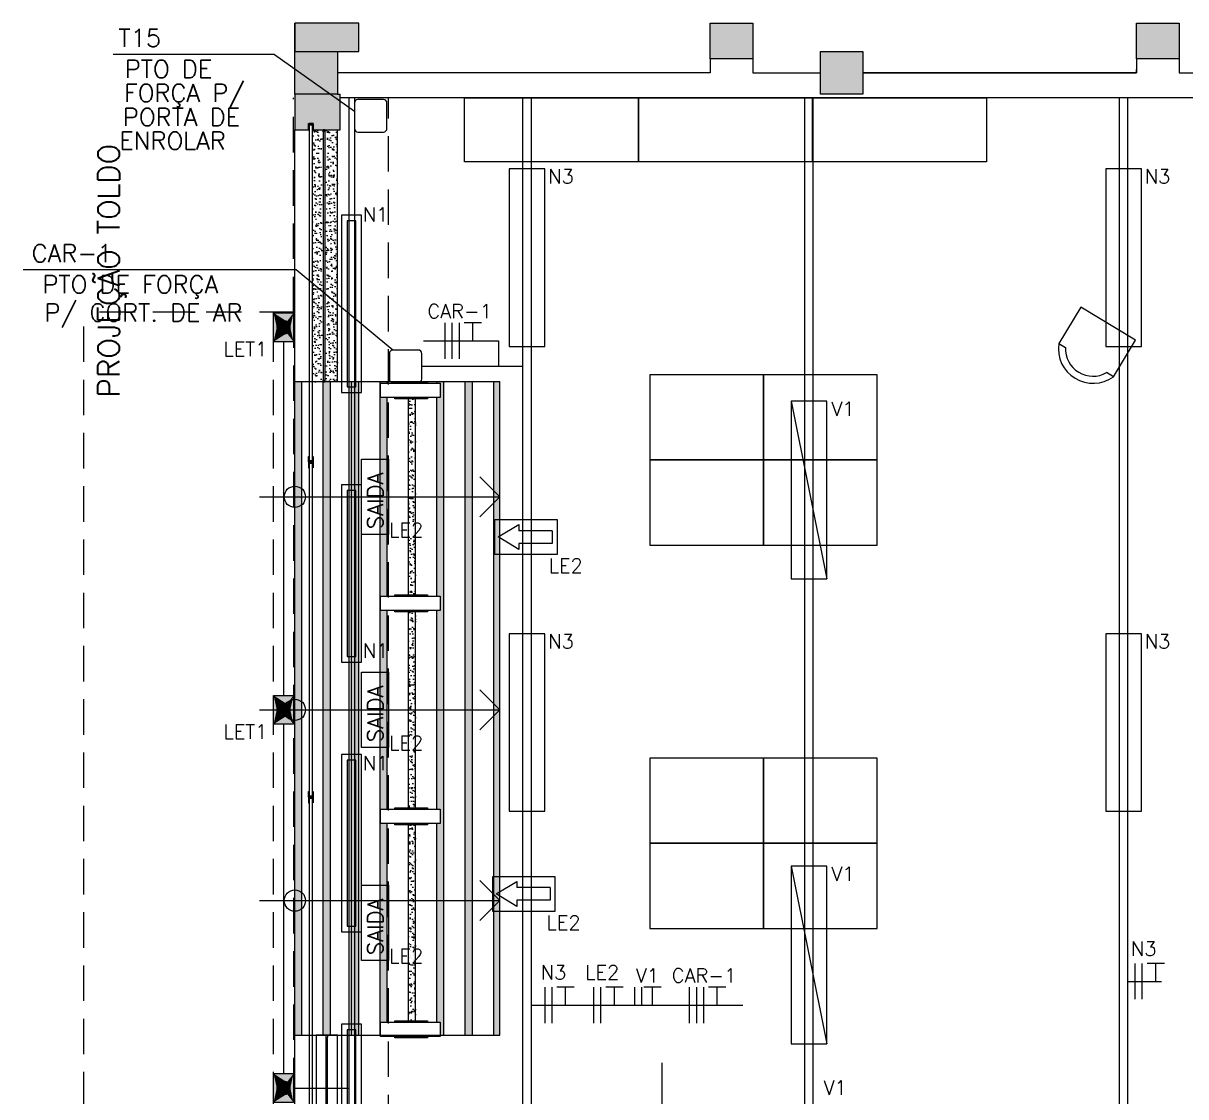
# Model space of a CAD drawing. Header units: metres. Extents: x -367 to 368, y -238 to 226.
# Drawn here: x 198.09 to 206.27, y 215.11 to 222.67 of the extents above; entities that cross this region are included whole.
import ezdxf
from ezdxf.enums import TextEntityAlignment as Align

# ---------------------------------------------------------------- set-up
doc = ezdxf.new("R2010")
doc.units = ezdxf.units.M
for name, pattern in [('CONTINOUS', [0]), ('LA_BAU_BASES GERAIS_R00$0$LA_BAU_FACHADAS_R01$0$DASHED2', [0.375, 0.25, -0.125]), ('LA_BAU_MERC_R01$0$DASHDOT', [1, 0.5, -0.25, 0, -0.25])]:
    doc.linetypes.add(name, pattern=pattern)
for name, color, linetype in [('A-PERFIL', 160, 'Continuous'), ('A-SIMBELET', 10, 'Continuous'), ('ELE-ELÉTRICA', 160, 'Continuous'), ('INCENDIO', 10, 'CONTINOUS'), ('LA_BAU_BASES GERAIS_R00$0$base', 253, 'Continuous'), ('LA_BAU_LUM TÉRREO_R02$0$ARQ-HAC-251', 251, 'Continuous'), ('LA_BAU_LUM TÉRREO_R02$0$ARQ-LUM', 2, 'Continuous'), ('LA_BAU_MERC_R01$0$ARQ-MOB', 8, 'Continuous'), ('Legenda_Gavazzi_Engenharia', 7, 'Continuous')]:
    doc.layers.add(name, color=color, linetype=linetype)
doc.styles.add('LA_BAU_BASES GERAIS_R00$0$LA_BAU_MERC_R01$0$R40-125-RS', font='romans.shx', dxfattribs={"height": 0.1248})
doc.styles.add('LA_BAU_BASES GERAIS_R00$0$LA_BAU_MERC_R01$0$RS80', font='ROMANS', dxfattribs={"height": 0.18})
doc.styles.add('LA_BAU_BASES GERAIS_R00$0$R60-100-RS', font='romans.shx', dxfattribs={"height": 0.152})
doc.styles.add('LA_BAU_BASES GERAIS_R00$0$R60-125-RS', font='romans.shx', dxfattribs={"height": 0.19})
doc.styles.add('LA_BAU_BASES GERAIS_R00$0$R80-100-RS', font='romans.shx', dxfattribs={"height": 0.203})
doc.styles.get("Standard").update_dxf_attribs({"font": 'romans.shx'})

# ---------------------------------------------------------------- blocks, each defined once
blk = doc.blocks.new('LA_BAU_BASES GERAIS_R00$0$LA_BAU_ALVENARIA TÉRREO_R01$0$mainel')
for p, q in [((244.8023, 177.711), (244.7623, 177.711)), ((244.7623, 177.711), (244.7623, 177.709)), ((244.7623, 177.709), (244.8423, 177.709)), ((244.7623, 177.709), (244.7623, 177.709)), ((244.7623, 177.709), (244.8003, 177.709)), ((244.8003, 177.709), (244.8003, 177.679)), ((244.8023, 177.677), (244.8023, 177.711)), ((244.8023, 177.711), (244.8423, 177.711)), ((244.8023, 177.677), (244.8023, 177.709)), ((244.8043, 177.709), (244.8043, 177.679)), ((244.8423, 177.709), (244.8043, 177.709)), ((244.8423, 177.711), (244.8423, 177.709)), ((244.8423, 177.679), (244.7623, 177.679)), ((244.8003, 177.679), (244.7623, 177.679)), ((244.7623, 177.679), (244.7623, 177.677)), ((244.7623, 177.677), (244.8023, 177.677)), ((244.8423, 177.677), (244.8023, 177.677)), ((244.8043, 177.679), (244.8423, 177.679)), ((244.8423, 177.679), (244.8423, 177.677))]:
    blk.add_line(p, q)
blk = doc.blocks.new('LA_BAU_BASES GERAIS_R00$0$LA_BAU_ALVENARIA TÉRREO_R01')
at = {"layer": 'LA_BAU_BASES GERAIS_R00$0$base'}
h = blk.add_hatch(color=256, dxfattribs=at)
h.dxf.hatch_style = 1
h.paths.add_polyline_path([(200.45, 222.67), (200, 222.67), (200, 222.47), (200.3, 222.47), (200.45, 222.47)])
h = blk.add_hatch(color=256, dxfattribs=at)
h.dxf.hatch_style = 1
h.paths.add_polyline_path([(203.225, 222.67), (202.925, 222.67), (202.925, 222.42), (203.225, 222.42)])
at = {"layer": 'LA_BAU_BASES GERAIS_R00$0$base', "linetype": 'Continuous'}
h = blk.add_hatch(color=256, dxfattribs=at)
h.dxf.hatch_style = 1
h.paths.add_polyline_path([(206.225, 222.67), (205.925, 222.67), (205.925, 222.42), (206.225, 222.42)])
at = {"layer": 'LA_BAU_BASES GERAIS_R00$0$base'}
h = blk.add_hatch(color=256, dxfattribs=at)
h.dxf.hatch_style = 1
h.paths.add_polyline_path([(200.3, 222.47), (200, 222.47), (200, 222.17), (200.3, 222.17)])
at = {"layer": 'LA_BAU_BASES GERAIS_R00$0$base', "linetype": 'Continuous'}
h = blk.add_hatch(color=256, dxfattribs=at)
h.dxf.hatch_style = 1
h.paths.add_polyline_path([(204, 222.47), (203.7, 222.47), (203.7, 222.17), (204, 222.17)])
at = {"layer": 'LA_BAU_BASES GERAIS_R00$0$base'}
h = blk.add_hatch(color=256, dxfattribs=at)
h.dxf.hatch_style = 1
h.paths.add_polyline_path([(200.32, 222.17), (200.3, 222.17), (200, 222.17), (200, 221.92), (200.096, 221.92), (200.096, 221.965), (200.13, 221.965), (200.13, 221.92), (200.32, 221.92)])
at = {"layer": 'LA_BAU_BASES GERAIS_R00$0$base', "linetype": 'Continuous'}
h = blk.add_hatch(dxfattribs=at)
h.set_pattern_fill('AR-SAND', color=256, scale=0.001)
h.set_pattern_definition([(37.5, (200.28075, 221.34079), (-0.0016, 0.0489413), [0, -0.038608, 0, -0.04318, 0, -0.041275]), (7.5, (200.28075, 221.34079), (0.0449523, 0.0716825), [0, -0.020828, 0, -0.034798, 0, -0.013335]), (327.5, (200.249507, 221.34079), (0.0790992, 0.0001437), [0, -0.0127, 0, -0.04572, 0, -0.05969]), (317.5, (200.24951, 221.34079), (0.0763556, 0.022293), [0, -0.00635, 0, -0.029972, 0, -0.03429])])
h.paths.add_polyline_path([(200.3, 221.92), (200.22, 221.92), (200.22, 221.89), (200.22, 220.175), (200.22, 220.145), (200.3, 220.145)])
h.paths.add_polyline_path([(200.123, 220.145), (200.19, 220.145), (200.19, 221.92), (200.123, 221.92)])
h = blk.add_hatch(dxfattribs=at)
h.set_pattern_fill('AR-SAND', color=256, scale=0.001)
h.paths.add_polyline_path([(200.05, 220.145), (200, 220.145), (200, 215.545), (200.05, 215.545)])
h = blk.add_hatch(dxfattribs=at)
h.set_pattern_fill('AR-SAND', color=256, scale=0.001)
h.paths.add_polyline_path([(200.25, 220.145), (200.2, 220.145), (200.2, 215.545), (200.25, 215.545)])
h = blk.add_hatch(dxfattribs=at)
h.set_pattern_fill('AR-SAND', color=256, scale=0.001)
h.paths.add_polyline_path([(200.45, 220.145), (200.4, 220.145), (200.4, 215.545), (200.45, 215.545)])
h = blk.add_hatch(dxfattribs=at)
h.set_pattern_fill('AR-SAND', color=256, scale=0.001)
h.paths.add_polyline_path([(200.6038, 215.545), (200.6, 215.545), (200.6, 220.145), (200.65, 220.145), (200.65, 220.135), (200.6038, 220.135), (200.6038, 220.035), (200.65, 220.035), (200.65, 218.635), (200.6038, 218.635), (200.6038, 218.535), (200.65, 218.535), (200.65, 217.135), (200.6038, 217.135), (200.6038, 217.035), (200.65, 217.035), (200.65, 215.635), (200.6038, 215.635)])
h = blk.add_hatch(dxfattribs=at)
h.set_pattern_fill('AR-SAND', color=256, scale=0.001)
h.paths.add_polyline_path([(201, 215.635), (201, 217.035), (201.0238, 217.035), (201.0238, 217.135), (201, 217.135), (201, 218.535), (201.0238, 218.535), (201.0238, 218.635), (201, 218.635), (201, 220.035), (201.0238, 220.035), (201.0238, 220.135), (201, 220.135), (201, 220.145), (201.05, 220.145), (201.05, 215.545), (201.0238, 215.545), (201.0238, 215.635)])
h = blk.add_hatch(dxfattribs=at)
h.set_pattern_fill('AR-SAND', color=256, scale=0.001)
h.paths.add_polyline_path([(201.25, 220.145), (201.2, 220.145), (201.2, 215.545), (201.25, 215.545)])
h = blk.add_hatch(dxfattribs=at)
h.set_pattern_fill('AR-SAND', color=256, scale=0.001)
h.paths.add_polyline_path([(201.4438, 220.145), (201.4, 220.145), (201.4, 215.545), (201.4438, 215.545)])
h = blk.add_hatch(dxfattribs=at)
h.set_pattern_fill('AR-SAND', color=256, scale=0.001)
h.paths.add_polyline_path([(200.8, 220.025), (200.85, 220.025), (200.85, 218.645), (200.8, 218.645)])
h = blk.add_hatch(dxfattribs=at)
h.set_pattern_fill('AR-SAND', color=256, scale=0.001)
h.paths.add_polyline_path([(200.8, 218.525), (200.85, 218.525), (200.85, 217.145), (200.8, 217.145)])
h = blk.add_hatch(dxfattribs=at)
h.set_pattern_fill('AR-SAND', color=256, scale=0.001)
h.paths.add_polyline_path([(200.8, 217.025), (200.85, 217.025), (200.85, 215.645), (200.8, 215.645)])
at = {"layer": 'LA_BAU_BASES GERAIS_R00$0$base'}
for p, q in [((200.45, 222.67), (200, 222.67)), ((200, 222.67), (200, 222.47)), ((200, 222.17), (200, 222.67)), ((200.45, 222.47), (200.45, 222.67)), ((200, 222.47), (200.45, 222.47)), ((200, 222.17), (200, 221.92)), ((200.3, 222.17), (200.32, 222.17)), ((200.32, 221.92), (200.32, 222.17)), ((200, 221.92), (200.096, 221.92)), ((200.13, 221.92), (200.32, 221.92))]:
    blk.add_line(p, q, dxfattribs=at)
at = {"layer": 'LA_BAU_BASES GERAIS_R00$0$base', "linetype": 'LA_BAU_BASES GERAIS_R00$0$LA_BAU_FACHADAS_R01$0$DASHED2'}
for p, q in [((199.99, 220.635), (199.99, 222.145)), ((200.66, 200.25), (200.66, 222.145)), ((198.5141, 215.035), (198.5141, 220.635)), ((200, 220.635), (198.5141, 220.635))]:
    blk.add_line(p, q, dxfattribs=at)
at = {"layer": 'LA_BAU_BASES GERAIS_R00$0$base', "linetype": 'Continuous'}
for p, q in [((200, 200.25), (200, 221.92)), ((200.2, 221.9185), (200.2, 220.16)), ((200.21, 221.905), (200.21, 220.1465)), ((200.3, 220.145), (200.3, 221.92)), ((200.05, 215.545), (200.05, 220.145)), ((200.2, 215.545), (200.2, 220.145)), ((200.25, 215.545), (200.25, 220.145)), ((200.4, 215.545), (200.4, 220.145)), ((200.45, 215.545), (200.45, 220.145)), ((200.6, 215.545), (200.6, 220.145)), ((200.65, 220.135), (200.65, 220.145)), ((200.65, 220.135), (200.65, 220.145)), ((201, 220.135), (201, 220.145)), ((201, 220.135), (201, 220.145)), ((201.05, 215.545), (201.05, 220.145)), ((201.2, 215.545), (201.2, 220.145)), ((201.25, 215.545), (201.25, 220.145)), ((201.4, 215.545), (201.4, 220.145)), ((200.65, 218.635), (200.65, 220.035)), ((200.8, 218.645), (200.8, 220.025)), ((200.85, 218.645), (200.85, 220.025)), ((201, 218.635), (201, 220.035)), ((200.103, 219.59), (200.123, 219.59)), ((200.123, 219.57), (200.103, 219.57)), ((200.65, 217.135), (200.65, 218.535)), ((201, 217.135), (201, 218.535)), ((200.8, 217.145), (200.8, 218.525)), ((200.85, 217.145), (200.85, 218.525)), ((200.103, 217.23), (200.123, 217.23)), ((200.123, 217.21), (200.103, 217.21)), ((200.65, 215.635), (200.65, 217.035)), ((200.8, 215.645), (200.8, 217.025)), ((200.85, 215.645), (200.85, 217.025)), ((201, 215.635), (201, 217.035)), ((200.22, 212.515), (200.22, 215.53)), ((200.23, 212.515), (200.23, 215.53))]:
    blk.add_line(p, q, dxfattribs=at)
at = {"layer": 'LA_BAU_BASES GERAIS_R00$0$base'}
for points in [[(202.925, 222.42), (202.925, 222.67), (203.225, 222.67), (203.225, 222.42)], [(200, 222.47), (200.3, 222.47), (200.3, 222.17), (200, 222.17)], [(200.2, 221.905), (200.2, 221.9185), (200.21, 221.9185), (200.21, 221.905), (200.2115, 221.905), (200.2115, 221.92), (200.1985, 221.92), (200.1985, 221.905)]]:
    blk.add_lwpolyline(points, close=True, dxfattribs=at)
at = {"layer": 'LA_BAU_BASES GERAIS_R00$0$base', "linetype": 'Continuous'}
for points in [[(206.225, 222.67), (206.225, 222.42), (205.925, 222.42), (205.925, 222.67)], [(203.7, 222.47), (204, 222.47), (204, 222.17), (203.7, 222.17)], [(205.9266, 222.32), (204, 222.32)], [(200.21, 220.16), (200.21, 220.1465), (200.2, 220.1465), (200.2, 220.16), (200.1985, 220.16), (200.1985, 220.145), (200.2115, 220.145), (200.2115, 220.16)], [(200.22, 215.53), (200.22, 215.5435), (200.23, 215.5435), (200.23, 215.53), (200.2315, 215.53), (200.2315, 215.545), (200.2185, 215.545), (200.2185, 215.53)]]:
    blk.add_lwpolyline(points, close=True, dxfattribs=at)
at = {"layer": 'LA_BAU_BASES GERAIS_R00$0$base'}
for points in [[(202.925, 222.42), (202.925, 222.32), (200.3, 222.32)], [(200.096, 221.92), (200.096, 221.965), (200.13, 221.965), (200.13, 221.92), (200.128, 221.92), (200.128, 221.963), (200.098, 221.963), (200.098, 221.92), (200.096, 221.92)], [(200.103, 217.23), (200.103, 219.57)], [(200.123, 219.57), (200.123, 217.23)], [(200.103, 214.85), (200.103, 217.21)], [(200.123, 217.21), (200.123, 214.85)]]:
    blk.add_lwpolyline(points, dxfattribs=at)
at = {"layer": 'LA_BAU_BASES GERAIS_R00$0$base', "linetype": 'Continuous'}
for points in [[(203.225, 222.42), (203.225, 222.32), (203.6975, 222.32)], [(205.925, 222.42), (205.9266, 222.32), (205.9266, 222.345)], [(206.225, 222.42), (206.225, 222.32), (207.6, 222.32)], [(220.3, 222.17), (214.745, 222.17), (214.745, 221.93), (214.245, 221.93), (214.245, 222.145), (200.32, 222.145)], [(200.103, 219.59), (200.103, 221.955), (200.123, 221.955), (200.123, 219.59)], [(200, 215.545), (201.4438, 215.545), (201.4438, 220.145), (200, 220.145)], [(200.7037, 218.635), (200.7037, 218.645), (200.9337, 218.645), (200.9337, 218.635)], [(200.7037, 217.135), (200.7037, 217.145), (200.9337, 217.145), (200.9337, 217.135)], [(200.9337, 217.035), (200.9337, 217.025), (200.7037, 217.025), (200.7037, 217.035)], [(200.3, 212.5), (200.3, 215.545), (200.15, 215.545), (200.15, 212.5)]]:
    blk.add_lwpolyline(points, dxfattribs=at)
at = {"layer": 'LA_BAU_BASES GERAIS_R00$0$base', "linetype": 'LA_BAU_BASES GERAIS_R00$0$LA_BAU_FACHADAS_R01$0$DASHED2'}
blk.add_lwpolyline([(199.99, 220.635), (199.99, 215.035), (199.85, 215.035), (199.85, 220.635), (199.99, 220.635)], dxfattribs=at)
at = {"layer": 'LA_BAU_BASES GERAIS_R00$0$base', "linetype": 'Continuous', "elevation": 0}
for points in [[(201.0238, 220.135), (201.0238, 220.035), (200.6038, 220.035), (200.6038, 220.135)], [(201.0238, 218.635), (201.0238, 218.535), (200.6038, 218.535), (200.6038, 218.635)], [(201.0238, 217.135), (201.0238, 217.035), (200.6038, 217.035), (200.6038, 217.135)], [(201.0238, 215.635), (201.0238, 215.535), (200.6038, 215.535), (200.6038, 215.635)]]:
    blk.add_lwpolyline(points, close=True, dxfattribs=at)
for points in [[(200.7037, 220.135), (200.7037, 220.145), (200.9337, 220.145), (200.9337, 220.135)], [(200.9337, 220.035), (200.9337, 220.025), (200.7037, 220.025), (200.7037, 220.035)], [(200.9337, 218.535), (200.9337, 218.525), (200.7037, 218.525), (200.7037, 218.535)], [(200.7037, 217.135), (200.7037, 217.145), (200.9337, 217.145), (200.9337, 217.135)], [(200.7037, 217.135), (200.7037, 217.145), (200.9337, 217.145), (200.9337, 217.135)], [(200.7037, 217.135), (200.7037, 217.145), (200.9337, 217.145), (200.9337, 217.135)], [(200.7037, 217.135), (200.7037, 217.145), (200.9337, 217.145), (200.9337, 217.135)], [(200.9337, 217.035), (200.9337, 217.025), (200.7037, 217.025), (200.7037, 217.035)], [(200.9337, 217.035), (200.9337, 217.025), (200.7037, 217.025), (200.7037, 217.035)], [(200.9337, 217.035), (200.9337, 217.025), (200.7037, 217.025), (200.7037, 217.035)], [(200.9337, 217.035), (200.9337, 217.025), (200.7037, 217.025), (200.7037, 217.035)], [(200.7037, 215.635), (200.7037, 215.645), (200.9337, 215.645), (200.9337, 215.635)], [(200.9337, 215.535), (200.9337, 215.525), (200.7037, 215.525), (200.7037, 215.535)]]:
    blk.add_lwpolyline(points, dxfattribs=at)
at = {"layer": 'LA_BAU_BASES GERAIS_R00$0$base', "linetype": 'Continuous', "rotation": 90}
for p in [(377.807, -25.2223), (377.807, -27.5823)]:
    blk.add_blockref('LA_BAU_BASES GERAIS_R00$0$LA_BAU_ALVENARIA TÉRREO_R01$0$mainel', p, dxfattribs=at)
blk = doc.blocks.new('LA_BAU_BASES GERAIS_R00$0$LA_BAU_MERC_R01')
at = {"layer": 'LA_BAU_BASES GERAIS_R00$0$base'}
for p, q in [((201.195, 222.145), (202.42, 222.145)), ((201.195, 221.695), (201.195, 222.145)), ((202.42, 222.145), (203.645, 222.145)), ((202.42, 221.695), (202.42, 222.145)), ((202.42, 222.145), (202.42, 221.695)), ((203.645, 222.145), (203.645, 221.695)), ((203.645, 222.145), (204.87, 222.145)), ((203.645, 221.695), (203.645, 222.145)), ((204.87, 222.145), (204.87, 221.695)), ((202.42, 221.695), (201.195, 221.695)), ((203.645, 221.695), (202.42, 221.695)), ((204.87, 221.695), (203.645, 221.695)), ((205.5339, 220.671, 0.69), (205.3782, 220.4146, 0.69)), ((205.9186, 220.4375, 0.69), (205.5339, 220.671, 0.69)), ((205.7629, 220.1811, 0.69), (205.9186, 220.4375, 0.69)), ((205.3782, 220.4146, 0.69), (205.4256, 220.3858, 0.69)), ((202.5, 220.195), (202.5, 219.595)), ((203.3, 220.195), (202.5, 220.195)), ((203.3, 220.195), (203.3, 219.595)), ((204.1, 220.195), (203.3, 220.195)), ((203.3, 219.595), (203.3, 220.195)), ((204.1, 219.595), (204.1, 220.195)), ((205.7629, 220.1811, 0.69), (205.7155, 220.2098, 0.69)), ((202.5, 219.595), (202.5, 218.995)), ((203.3, 219.595), (202.5, 219.595)), ((202.5, 219.595), (203.3, 219.595)), ((203.3, 219.595), (203.3, 218.995)), ((204.1, 219.595), (203.3, 219.595)), ((203.3, 218.995), (203.3, 219.595)), ((203.3, 219.595), (204.1, 219.595)), ((204.1, 218.995), (204.1, 219.595)), ((202.5, 218.995), (203.3, 218.995)), ((203.3, 218.995), (204.1, 218.995)), ((202.5, 217.495), (202.5, 216.895)), ((203.3, 217.495), (202.5, 217.495)), ((203.3, 217.495), (203.3, 216.895)), ((204.1, 217.495), (203.3, 217.495)), ((203.3, 216.895), (203.3, 217.495)), ((204.1, 216.895), (204.1, 217.495)), ((202.5, 216.895), (202.5, 216.295)), ((203.3, 216.895), (202.5, 216.895)), ((202.5, 216.895), (203.3, 216.895)), ((203.3, 216.895), (203.3, 216.295)), ((204.1, 216.895), (203.3, 216.895)), ((203.3, 216.295), (203.3, 216.895)), ((203.3, 216.895), (204.1, 216.895)), ((204.1, 216.295), (204.1, 216.895)), ((202.5, 216.295), (203.3, 216.295)), ((203.3, 216.295), (204.1, 216.295))]:
    blk.add_line(p, q, dxfattribs=at)
for radius, start, end in [(0.2437, 171.36558, 306.12585), (0.1937, 177.68425, 299.80719)]:
    blk.add_arc((205.6192, 220.378, 0.69), radius, start, end, dxfattribs=at)
at = {"layer": 'LA_BAU_BASES GERAIS_R00$0$base', "text_generation_flag": 4}
for tag, height, rotation, style, p in [('CD H=1.45', 0.12, 180, 'LA_BAU_BASES GERAIS_R00$0$LA_BAU_MERC_R01$0$RS80', (261.7377, 205.5486)), ('CD H=1.45', 0.12, 180, 'LA_BAU_BASES GERAIS_R00$0$LA_BAU_MERC_R01$0$RS80', (262.989, 205.5486)), ('CD H=2.25', 0.1248, 270, 'LA_BAU_BASES GERAIS_R00$0$LA_BAU_MERC_R01$0$R40-125-RS', (266.1703, 203.6629)), ('CD H=1.45', 0.12, 180, 'LA_BAU_BASES GERAIS_R00$0$LA_BAU_MERC_R01$0$RS80', (261.3541, 202.8262)), ('CD H=1.45', 0.12, 180, 'LA_BAU_BASES GERAIS_R00$0$LA_BAU_MERC_R01$0$RS80', (262.6054, 202.8262)), ('CD H=1.45', 0.12, 180, 'LA_BAU_BASES GERAIS_R00$0$LA_BAU_MERC_R01$0$RS80', (263.8567, 202.8262)), ('CD H=1.45', 0.12, 180, 'LA_BAU_BASES GERAIS_R00$0$LA_BAU_MERC_R01$0$RS80', (265.108, 202.8262))]:
    blk.add_attdef(tag, text='', height=height, rotation=rotation, dxfattribs=dict(at, style=style)).set_placement(p, align=Align.MIDDLE)
at = {"layer": 'LA_BAU_BASES GERAIS_R00$0$base', "style": 'LA_BAU_BASES GERAIS_R00$0$LA_BAU_MERC_R01$0$RS80', "text_generation_flag": 4}
for p in [(261.764, 204.8962), (263.0153, 204.8962)]:
    blk.add_attdef('CD H=1.45', text='', height=0.12, dxfattribs=at).set_placement(p, align=Align.MIDDLE)
at = {"layer": 'LA_BAU_BASES GERAIS_R00$0$base', "style": 'LA_BAU_BASES GERAIS_R00$0$LA_BAU_MERC_R01$0$R40-125-RS'}
for p in [(246.2431, 203.0982), (247.3931, 203.0982), (248.5431, 203.0982), (249.6931, 203.0982), (250.8431, 203.0982), (246.2431, 202.3182), (247.3931, 202.3182), (248.5431, 202.3182), (249.6931, 202.3182), (250.8431, 202.3182)]:
    blk.add_attdef('TIPO', text='', height=0.1248, rotation=180, dxfattribs=at).set_placement(p, align=Align.MIDDLE)
blk = doc.blocks.new('LA_BAU_BASES GERAIS_R00')
at = {"layer": 'LA_BAU_BASES GERAIS_R00$0$base', "elevation": 0}
for points in [[(201.3023, 219.1936), (201.4438, 219.335), (201.3023, 219.4764)], [(199.75, 219.335), (201.4438, 219.335)], [(201.3023, 217.6936), (201.4438, 217.835), (201.3023, 217.9764)], [(199.75, 217.835), (201.4438, 217.835)], [(201.3023, 216.3504), (201.4438, 216.4918), (201.3023, 216.6333)], [(199.75, 216.4918), (201.4438, 216.4918)]]:
    blk.add_lwpolyline(points, dxfattribs=at)
at = {"layer": 'LA_BAU_BASES GERAIS_R00$0$base'}
for centre in [(200, 219.335, 0), (200, 217.835, 0), (200, 216.4918, 0)]:
    blk.add_circle(centre, 0.075, dxfattribs=at)
for name in ['LA_BAU_BASES GERAIS_R00$0$LA_BAU_MERC_R01', 'LA_BAU_BASES GERAIS_R00$0$LA_BAU_ALVENARIA TÉRREO_R01']:
    blk.add_blockref(name, (0, 0), dxfattribs=at)
at = {"layer": 'LA_BAU_BASES GERAIS_R00$0$base', "insert": (198.614, 220.0353), "char_height": 0.152, "width": 4.107204, "attachment_point": 1, "rotation": 90, "style": 'LA_BAU_BASES GERAIS_R00$0$R60-100-RS'}
blk.add_mtext('PROJEÇÃO TOLDO', dxfattribs=at)
at = {"layer": 'LA_BAU_BASES GERAIS_R00$0$base', "style": 'LA_BAU_BASES GERAIS_R00$0$R60-125-RS'}
for p in [(242.7816, 218.9192), (358.6366, 192.9642)]:
    blk.add_attdef('S', text='', height=0.19, rotation=90, dxfattribs=at).set_placement(p, align=Align.MIDDLE_CENTER)
at = {"layer": 'LA_BAU_BASES GERAIS_R00$0$base', "style": 'LA_BAU_BASES GERAIS_R00$0$R80-100-RS'}
blk.add_attdef('ACESSO', text='', height=0.203, dxfattribs=at).set_placement((365.9223, 191.9868), align=Align.TOP_CENTER)
at = {"layer": 'LA_BAU_BASES GERAIS_R00$0$base', "style": 'LA_BAU_BASES GERAIS_R00$0$R60-125-RS'}
blk.add_attdef('S', text='', height=0.19, dxfattribs=at).set_placement((266.1142, 180.9134), align=Align.MIDDLE_CENTER)
blk = doc.blocks.new('LA_BAU_LUM TÉRREO_R02$0$LUMINARIA EMBUTIDA CAIXA COBRE ROLO')
at = {"color": 7}
for points in [[(0, 0), (1.2494, 0), (1.2494, 0.1408), (0, 0.1408)], [(0.0402, 0.0402), (1.2092, 0.0402), (1.2092, 0.1006), (0.0402, 0.1006)]]:
    blk.add_lwpolyline(points, close=True, dxfattribs=at)
blk = doc.blocks.new('A$C716F59AC')
at = {"layer": 'LA_BAU_LUM TÉRREO_R02$0$ARQ-HAC-251', "color": 160}
for p, q in [((-65.145, 22.569), (-65.145, 44.205)), ((-65.085, 22.569), (-65.085, 44.205)), ((-63.16, 22.569), (-63.16, 44.205)), ((-63.1, 22.569), (-63.1, 44.205)), ((-60.945, 22.569), (-60.945, 44.205)), ((-60.885, 22.569), (-60.885, 44.205))]:
    blk.add_line(p, q, dxfattribs=at)
at = {"layer": 'LA_BAU_LUM TÉRREO_R02$0$ARQ-HAC-251'}
blk.add_line((-63.1, 27.6482), (-63.1, 44.205), dxfattribs=at)
at = {"layer": 'LA_BAU_LUM TÉRREO_R02$0$ARQ-LUM', "color": 7}
for p, q in [((-63.255, 42.0677), (-63.005, 40.8176)), ((-63.255, 38.7935), (-63.005, 37.5435))]:
    blk.add_line(p, q, dxfattribs=at)
for points in [[(-64.99, 42.4547), (-64.99, 43.7047), (-65.24, 43.7047), (-65.24, 42.4547)], [(-64.99, 42.4547), (-64.99, 43.7047), (-65.24, 43.7047), (-65.24, 42.4547)], [(-60.79, 42.4547), (-60.79, 43.7047), (-61.04, 43.7047), (-61.04, 42.4547)], [(-60.79, 42.4547), (-60.79, 43.7047), (-61.04, 43.7047), (-61.04, 42.4547)], [(-63.005, 40.8176), (-63.005, 42.0677), (-63.255, 42.0677), (-63.255, 40.8176)], [(-63.005, 40.8176), (-63.005, 42.0677), (-63.255, 42.0677), (-63.255, 40.8176)], [(-64.99, 39.1806), (-64.99, 40.4306), (-65.24, 40.4306), (-65.24, 39.1806)], [(-64.99, 39.1806), (-64.99, 40.4306), (-65.24, 40.4306), (-65.24, 39.1806)], [(-60.79, 39.1806), (-60.79, 40.4306), (-61.04, 40.4306), (-61.04, 39.1806)], [(-60.79, 39.1806), (-60.79, 40.4306), (-61.04, 40.4306), (-61.04, 39.1806)], [(-63.005, 37.5435), (-63.005, 38.7935), (-63.255, 38.7935), (-63.255, 37.5435)], [(-63.005, 37.5435), (-63.005, 38.7935), (-63.255, 38.7935), (-63.255, 37.5435)], [(-63.005, 37.5435), (-63.005, 38.7935), (-63.255, 38.7935), (-63.255, 37.5435)], [(-63.005, 37.5435), (-63.005, 38.7935), (-63.255, 38.7935), (-63.255, 37.5435)]]:
    blk.add_lwpolyline(points, close=True, dxfattribs=at)
for points in [[(-63.005, 40.8176), (-63.005, 42.0677), (-63.255, 42.0677), (-63.005, 40.8176)], [(-63.005, 37.5435), (-63.005, 38.7935), (-63.255, 38.7935), (-63.005, 37.5435)]]:
    blk.add_solid(points, dxfattribs=at)
at = {"layer": 'LA_BAU_LUM TÉRREO_R02$0$ARQ-LUM', "color": 7, "rotation": 90}
for p in [(-66.28, 42.1298), (-66.28, 40.2304), (-66.28, 38.331), (-66.28, 36.4316)]:
    blk.add_blockref('LA_BAU_LUM TÉRREO_R02$0$LUMINARIA EMBUTIDA CAIXA COBRE ROLO', p, dxfattribs=at)
blk = doc.blocks.new('CD')
at = {"color": 10}
blk.add_lwpolyline([(0.15, 0.1085), (0, 0.1085), (0, -0.1085), (0.15, -0.1085)], close=True, dxfattribs=at)
blk.add_circle((0.075, 0), 0.0507, dxfattribs=at)
at = {"color": 10, "linetype": 'Continuous'}
for points in [[(0.0243, 0), (0, 0.1085), (0, -0.1085)], [(0.025, 0.0088), (0, 0.1085), (0.0243, 0)], [(0.0273, 0.0174), (0, 0.1085), (0.025, 0.0088)], [(0.0311, 0.0254), (0, 0.1085), (0.0273, 0.0174)], [(0.0361, 0.0326), (0, 0.1085), (0.0311, 0.0254)], [(0.0424, 0.0389), (0, 0.1085), (0.0361, 0.0326)], [(0.0496, 0.0439), (0, 0.1085), (0.0424, 0.0389)], [(0.0576, 0.0477), (0, 0.1085), (0.0496, 0.0439)], [(0.0662, 0.05), (0, 0.1085), (0.0576, 0.0477)], [(0.075, 0.0507), (0, 0.1085), (0.0662, 0.05)], [(0.0838, 0.05), (0, 0.1085), (0.075, 0.0507)], [(0.0924, 0.0477), (0, 0.1085), (0.0838, 0.05)], [(0.1004, 0.0439), (0, 0.1085), (0.0924, 0.0477)], [(0.15, 0.1085), (0, 0.1085), (0.1004, 0.0439)], [(0.15, 0.1085), (0.1004, 0.0439), (0.1076, 0.0389)], [(0.15, 0.1085), (0.1076, 0.0389), (0.1139, 0.0326)], [(0.15, 0.1085), (0.1139, 0.0326), (0.1189, 0.0254)], [(0.15, 0.1085), (0.1189, 0.0254), (0.1227, 0.0174)], [(0.15, 0.1085), (0.1227, 0.0174), (0.125, 0.0088)], [(0.15, 0.1085), (0.125, 0.0088), (0.1257, 0)], [(0.15, 0.1085), (0.1257, 0), (0.15, -0.1085)], [(0.025, -0.0088), (0.0243, 0), (0, -0.1085)], [(0.0273, -0.0174), (0.025, -0.0088), (0, -0.1085)], [(0.0311, -0.0254), (0.0273, -0.0174), (0, -0.1085)], [(0.0361, -0.0326), (0.0311, -0.0254), (0, -0.1085)], [(0.0424, -0.0389), (0.0361, -0.0326), (0, -0.1085)], [(0.0496, -0.0439), (0.0424, -0.0389), (0, -0.1085)], [(0.0576, -0.0477), (0.0496, -0.0439), (0, -0.1085)], [(0.1004, -0.0439), (0.0924, -0.0477), (0, -0.1085)], [(0.15, -0.1085), (0.1004, -0.0439), (0, -0.1085)], [(0.0662, -0.05), (0.0576, -0.0477), (0, -0.1085)], [(0.0924, -0.0477), (0.0838, -0.05), (0, -0.1085)], [(0.075, -0.0507), (0.0662, -0.05), (0, -0.1085)], [(0.0838, -0.05), (0.075, -0.0507), (0, -0.1085)], [(0.15, -0.1085), (0.1076, -0.0389), (0.1004, -0.0439)], [(0.15, -0.1085), (0.1139, -0.0326), (0.1076, -0.0389)], [(0.15, -0.1085), (0.1189, -0.0254), (0.1139, -0.0326)], [(0.15, -0.1085), (0.1227, -0.0174), (0.1189, -0.0254)], [(0.15, -0.1085), (0.125, -0.0088), (0.1227, -0.0174)], [(0.15, -0.1085), (0.1257, 0), (0.125, -0.0088)]]:
    blk.add_solid(points, dxfattribs=at)
blk = doc.blocks.new('SETA')
at = {"layer": 'A-SIMBELET'}
for p, q in [((0.192, 0.638), (0.387, 0.755)), ((0.387, 0.755), (0.387, 0.697)), ((0.699, 0.697), (0.387, 0.697)), ((0.699, 0.697), (0.699, 0.578)), ((0.387, 0.521), (0.192, 0.638)), ((0.387, 0.578), (0.387, 0.521)), ((0.699, 0.578), (0.387, 0.578))]:
    blk.add_line(p, q, dxfattribs=at)
blk.add_lwpolyline([(0.745, 0.474), (0.16, 0.474), (0.16, 0.801), (0.745, 0.801)], close=True, dxfattribs=at)
blk = doc.blocks.new('A$C526D6DA1')
at = {"layer": 'A-PERFIL'}
blk.add_lwpolyline([(-4.25, 3.03), (4.25, 3.03), (4.25, 0), (-4.25, 0)], close=True, dxfattribs=at)
at = {"layer": 'Legenda_Gavazzi_Engenharia', "color": 20, "linetype": 'Continuous'}
blk.add_text('SAIDA', height=1.75, dxfattribs=at).set_placement((-3.63, 0.61))
blk = doc.blocks.new('A$C014F47B6')
at = {"layer": 'INCENDIO', "color": 160, "xscale": 0.0625, "yscale": 0.0625, "zscale": 0.0625, "rotation": 90}
for p in [(-67.0213, 8.435, 0), (-67.0213, 6.935, 0), (-67.0213, 5.435, 0)]:
    blk.add_blockref('A$C526D6DA1', p, dxfattribs=at)
at = {"layer": 'INCENDIO', "lineweight": 0, "xscale": 0.7500000000000008, "yscale": 0.75, "zscale": 0.7500000000000008, "rotation": 2.506848401428832e-06}
for p in [(-66.3932, 7.6738), (-66.4077, 5.1605)]:
    blk.add_blockref('SETA', p, dxfattribs=at)
blk = doc.blocks.new('A$C22FC1C22')
at = {"layer": 'LA_BAU_MERC_R01$0$ARQ-MOB', "linetype": 'LA_BAU_MERC_R01$0$DASHDOT'}
blk.add_line((1.835, 5.655), (1.835, 14.755), dxfattribs=at)

msp = doc.modelspace()

# ---------------------------------------------------------------- hatches: boundary and pattern name
at = {"layer": 'ELE-ELÉTRICA'}
for points in [[(199.9203, 220.5765, 1), (199.9203, 220.4813, 1)], [(199.9203, 217.8826, 1), (199.9203, 217.7874, 1)], [(199.9203, 215.2193, 1), (199.9203, 215.1241, 1)]]:
    msp.add_hatch(color=10, dxfattribs=at).paths.add_polyline_path(points)

# ---------------------------------------------------------------- linework, layer by layer
at = {"color": 160}
msp.add_line((200.8942, 220.2541), (201.605, 220.2541, 0), dxfattribs=at)
at = {"layer": 'ELE-ELÉTRICA', "color": 2}
for p, q in [((199.8568, 222.4508), (198.7208, 222.4508)), ((199.8568, 222.4508), (200.4196, 222.0513)), ((200.0081, 220.9338), (198.0878, 220.9338)), ((200.6903, 220.3686), (200.0081, 220.9338)), ((200.9062, 220.4337), (201.4336, 220.4337)), ((201.4336, 220.4337), (201.4336, 220.2541)), ((205.865, 215.9231, 0), (206.1016, 215.9231, 0)), ((201.665, 215.7562), (202.4492, 215.7562)), ((202.4124, 215.7562), (202.6266, 215.7562)), ((202.6266, 215.7562), (203.154, 215.7562))]:
    msp.add_line(p, q, dxfattribs=at)
at = {"layer": 'ELE-ELÉTRICA', "color": 160}
for p, q in [((200.3796, 222.145), (200.3796, 200.25)), ((200.4196, 222.145), (200.4196, 200.25)), ((199.9203, 220.4272), (199.9203, 217.9367)), ((199.9203, 217.7333), (199.9203, 215.2734)), ((199.9906, 215.1717), (200.3796, 215.1717))]:
    msp.add_line(p, q, dxfattribs=at)
at = {"layer": 'ELE-ELÉTRICA', "color": 20}
for p, q in [((201.0587, 220.3071), (201.0587, 220.5604)), ((201.1087, 220.3071), (201.1087, 220.5604)), ((201.1586, 220.3071), (201.1586, 220.5604)), ((201.2529, 220.4337), (201.2529, 220.5604)), ((205.9169, 215.7965, 0), (205.9169, 216.0498, 0)), ((205.9668, 215.7965, 0), (205.9668, 216.0498, 0)), ((201.7616, 215.6296), (201.7616, 215.8829)), ((201.8116, 215.6296), (201.8116, 215.8829)), ((202.1054, 215.6296), (202.1054, 215.8829)), ((202.1554, 215.6296), (202.1554, 215.8829)), ((202.3941, 215.7562), (202.3941, 215.8829)), ((202.4441, 215.7562), (202.4441, 215.8829)), ((202.5191, 215.7562), (202.5191, 215.8829)), ((202.7791, 215.6296), (202.7791, 215.8829)), ((202.8291, 215.6296), (202.8291, 215.8829)), ((202.879, 215.6296), (202.879, 215.8829)), ((202.9733, 215.7562), (202.9733, 215.8829))]:
    msp.add_line(p, q, dxfattribs=at)
at = {"layer": 'ELE-ELÉTRICA', "color": 20, "linetype": 'Continuous'}
for p, q in [((201.3139, 220.5604), (201.1919, 220.5604)), ((206.1221, 216.0498, 0), (206.0001, 216.0498, 0)), ((206.0611, 215.9231, 0), (206.0611, 216.0498, 0)), ((201.9669, 215.8829), (201.8449, 215.8829)), ((201.9059, 215.7562), (201.9059, 215.8829)), ((202.3107, 215.8829), (202.1887, 215.8829)), ((202.2497, 215.7562), (202.2497, 215.8829)), ((202.58, 215.8829), (202.4581, 215.8829)), ((203.0343, 215.8829), (202.9123, 215.8829))]:
    msp.add_line(p, q, dxfattribs=at)
at = {"layer": 'ELE-ELÉTRICA', "color": 160}
for points in [[(200.6235, 222.133), (200.4446, 222.133, 0.414214), (200.4196, 222.108), (200.4196, 221.9291, 0.414214), (200.4446, 221.9041), (200.6235, 221.9041, 0.414214), (200.6485, 221.9291), (200.6485, 222.108, 0.414214)], [(200.8692, 220.3686), (200.6903, 220.3686, 0.414214), (200.6653, 220.3436), (200.6653, 220.1647, 0.414214), (200.6903, 220.1397), (200.8692, 220.1397, 0.414214), (200.8942, 220.1647), (200.8942, 220.3436, 0.414214)]]:
    msp.add_lwpolyline(points, format="xyb", close=True, dxfattribs=at)

# ---------------------------------------------------------------- block references
at = {"color": 160}
for name, p in [('A$C716F59AC', (266.75, 177.94, 0)), ('A$C22FC1C22', (200.75, 200.595))]:
    msp.add_blockref(name, p, dxfattribs=at)
at = {"layer": 'ELE-ELÉTRICA', "color": 160}
msp.add_blockref('LA_BAU_BASES GERAIS_R00', (0, 0), dxfattribs=at)
at = {"layer": 'ELE-ELÉTRICA', "color": 10, "xscale": -0.9374999999998863, "yscale": 0.9375, "zscale": 0.9375, "rotation": 179.9999999999852}
for p in [(199.85, 220.5289), (199.85, 217.835), (199.85, 215.1717)]:
    msp.add_blockref('CD', p, dxfattribs=at)
at = {"layer": 'INCENDIO', "color": 160}
msp.add_blockref('A$C014F47B6', (267.6805, 210.9), dxfattribs=at)

# ---------------------------------------------------------------- texts
at = {"layer": 'A-SIMBELET'}
for s, p in [('N3', (201.8738, 221.5413, 0)), ('N3', (206.0738, 221.5413, 0)), ('N1', (200.5688, 221.2735, 0)), ('V1', (203.8588, 219.9043, 0)), ('LE2', (201.9066, 218.7999, 0)), ('N1', (200.5688, 218.2011, 0)), ('N3', (201.8738, 218.2672, 0)), ('N3', (206.0738, 218.2672, 0)), ('N1', (200.5688, 217.4098, 0)), ('V1', (203.8588, 216.6301, 0)), ('LE2', (201.8921, 216.2865, 0))]:
    msp.add_text(s, height=0.1, dxfattribs=at).set_placement(p, align=Align.CENTER)
at = {"layer": 'ELE-ELÉTRICA', "color": 10}
for s, p in [('T15', (198.9086, 222.5043)), ('PTO DE ', (199.154, 222.2851)), ('FORÇA P/', (199.2233, 222.1162)), ('PORTA DE', (199.2019, 221.9465)), ('ENROLAR', (199.1395, 221.78)), ('CAR-1', (198.4313, 220.9873)), ('PTO DE FORÇA', (198.8422, 220.7681)), ('P/ CORT. DE AR', (198.934, 220.5702))]:
    msp.add_text(s, height=0.125, dxfattribs=at).set_placement(p, align=Align.CENTER)
at = {"layer": 'ELE-ELÉTRICA', "color": 20}
for s, p in [('CAR-1', (200.9332, 220.592)), ('N3', (205.8861, 216.1031, 0)), ('N3', (201.7309, 215.9362)), ('LE2', (202.0439, 215.9362)), ('V1', (202.4008, 215.9145)), ('CAR-1', (202.6536, 215.9145)), ('V1', (203.7223, 215.125, 0))]:
    msp.add_text(s, height=0.1, dxfattribs=at).set_placement(p)
at = {"layer": 'ELE-ELÉTRICA', "color": 10}
for p in [(199.4972, 220.3254), (199.4972, 217.6315)]:
    msp.add_text('LET1', height=0.1, dxfattribs=at).set_placement(p)
for p in [(200.6635, 219.1013, 0), (200.6635, 217.6013, 0), (200.6635, 216.1013, 0)]:
    msp.add_text('LE2', height=0.1, rotation=360, dxfattribs=at).set_placement(p, align=Align.MIDDLE_LEFT)

doc.saveas('drawing.dxf')
